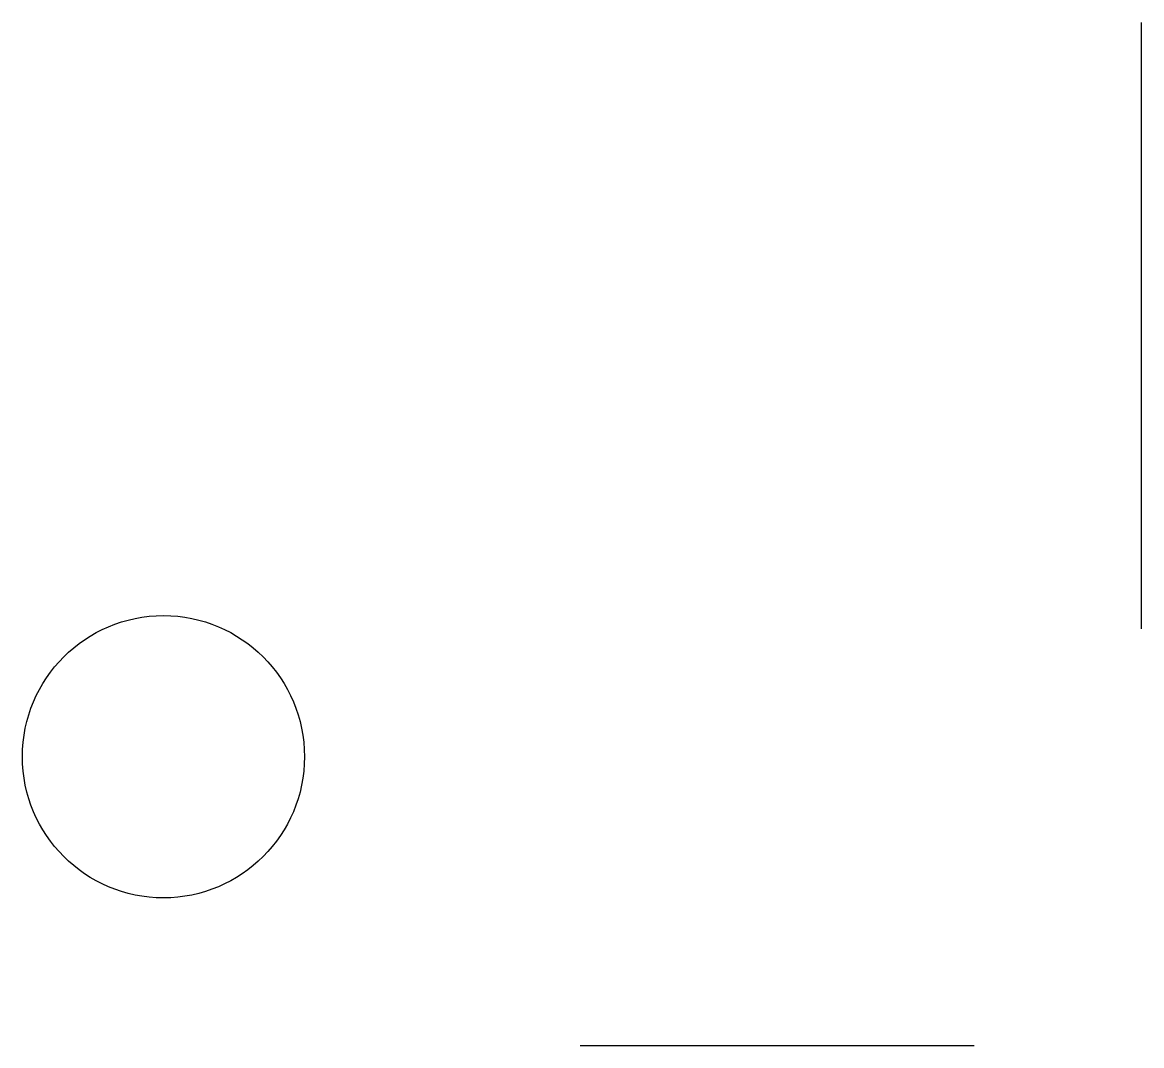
# Model space of a CAD drawing. Header units: millimetres. Extents: x 36522 to 52898, y 19763 to 34725.
import ezdxf

# ---------------------------------------------------------------- set-up
doc = ezdxf.new("R2010")
doc.units = ezdxf.units.MM

msp = doc.modelspace()

# ---------------------------------------------------------------- linework, layer by layer
for p, q in [((52898, 25859), (52898, 34725)), ((44685, 19763), (50449, 19763))]:
    msp.add_line(p, q)
msp.add_circle((38586, 23987), 2064)

doc.saveas('drawing.dxf')
